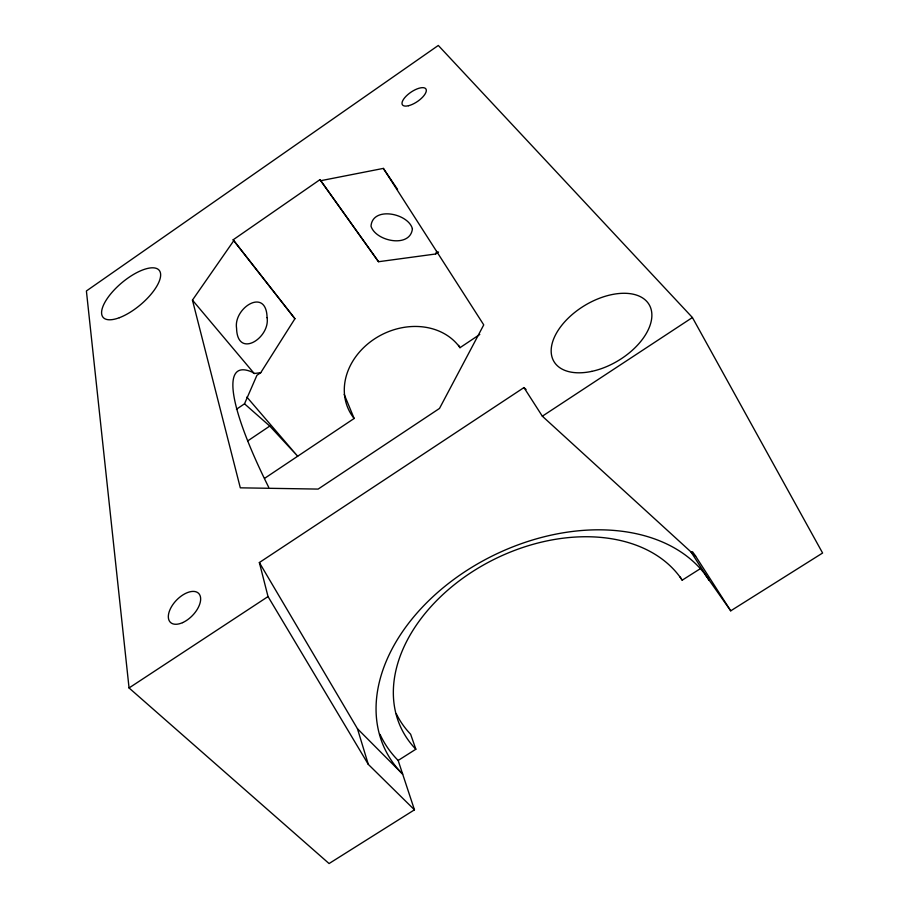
<?xml version="1.0" encoding="UTF-8"?>
<svg xmlns="http://www.w3.org/2000/svg" width="909" height="909" viewBox="0 0 909 909"><rect width="100%" height="100%" fill="white"/><g stroke="black" fill="none" stroke-linecap="round" stroke-linejoin="round"><path stroke-width="1.36" d="M236.42 409.277L244.51 403.812L256.929 375.292L260.735 372.701L294.925 318.718L233.136 239.817L319.991 179.641L378.53 261.724L435.604 253.997L436.695 251.407M320.559 180.732L383.359 168.404L483.747 324.877L439.502 408.436L318.127 489.087L240.306 487.826L192.447 300.118L233.545 241.01M435.604 253.997L438.558 251.998M247.691 440.933L269.768 426.071L297.675 456.238L246.884 397.085M264.633 478.327L354.146 418.47A63.914 53.199 -26.5 0 1 374.088 339.205A63.914 53.199 -26.5 0 1 459.988 347.692L479.782 334.455M705.361 574.772L730.734 610.825L822.6 553.024L692.408 317.525L438.308 45.45L86.4 290.971L129.055 687.954L329.069 863.55L414.459 809.828L368.293 764.367L268.03 596.577L259.36 562.546L523.97 387.575L526.061 389.495M129.055 687.954L268.03 596.577M523.97 387.575L542.343 416.197L692.408 317.525M414.459 809.828L398.153 760.458L415.845 749.221A159.075 111.512 -26.1 0 1 473.612 570.92A159.075 111.512 -26.1 0 1 682.204 580.169L699.68 569.091M268.712 487.315A233.977 42.871 57.3 0 1 252.043 372.065L254.202 373.497L260.735 372.701M244.51 403.812L269.768 426.071M542.343 416.197L695.635 556.172L730.734 610.825M259.36 562.546L357.464 728.745L402.676 774.15A183.039 127.305 -26 0 1 468.817 569.182A183.039 127.305 -26 0 1 709.122 580.124L690.954 551.877M192.447 300.118L254.202 373.497M233.136 239.817L294.925 318.718M319.991 179.641L378.53 261.724M692.476 551.695L695.635 556.172M679.989 576.897L682.204 580.169M383.359 168.404L397.551 189.379M458.613 345.352L459.988 347.692M344.204 394.404L354.146 418.47M415.845 749.221L410.618 734.222A156.984 111.08 -26.1 0 1 396.347 713.838M357.464 728.745L368.293 764.367M398.153 760.458A180.88 126.885 -26.1 0 1 380.042 734.392M412.413 228.795C410.289 248.498 375.553 241.351 371.008 226.148C372.485 206.013 408.3 213.24 412.413 228.795M267.087 317.65C270.325 337.921 237.306 359.294 236.567 328.217C233.34 307.946 266.371 286.687 267.087 317.65M408.527 105.717A14.169 5.67 -34.1 0 0 426.31 90.173A14.169 5.67 -34.1 0 0 407.664 94.729A14.169 5.67 -34.1 0 0 408.527 105.717M182.607 622.631A20.225 11.078 -45.9 0 0 199.344 594.236A20.225 11.078 -45.9 0 0 171.528 606.655A20.225 11.078 -45.9 0 0 182.607 622.631M591.827 371.361A55.449 32.281 -31 0 0 649.185 304.708A55.449 32.281 -31 0 0 563.58 323.104A55.449 32.281 -31 0 0 591.827 371.361M119.363 317.707A36.621 14.43 -40 0 0 160.461 273.018A36.621 14.43 -40 0 0 113.477 290.721A36.621 14.43 -40 0 0 119.363 317.707"/></g></svg>
